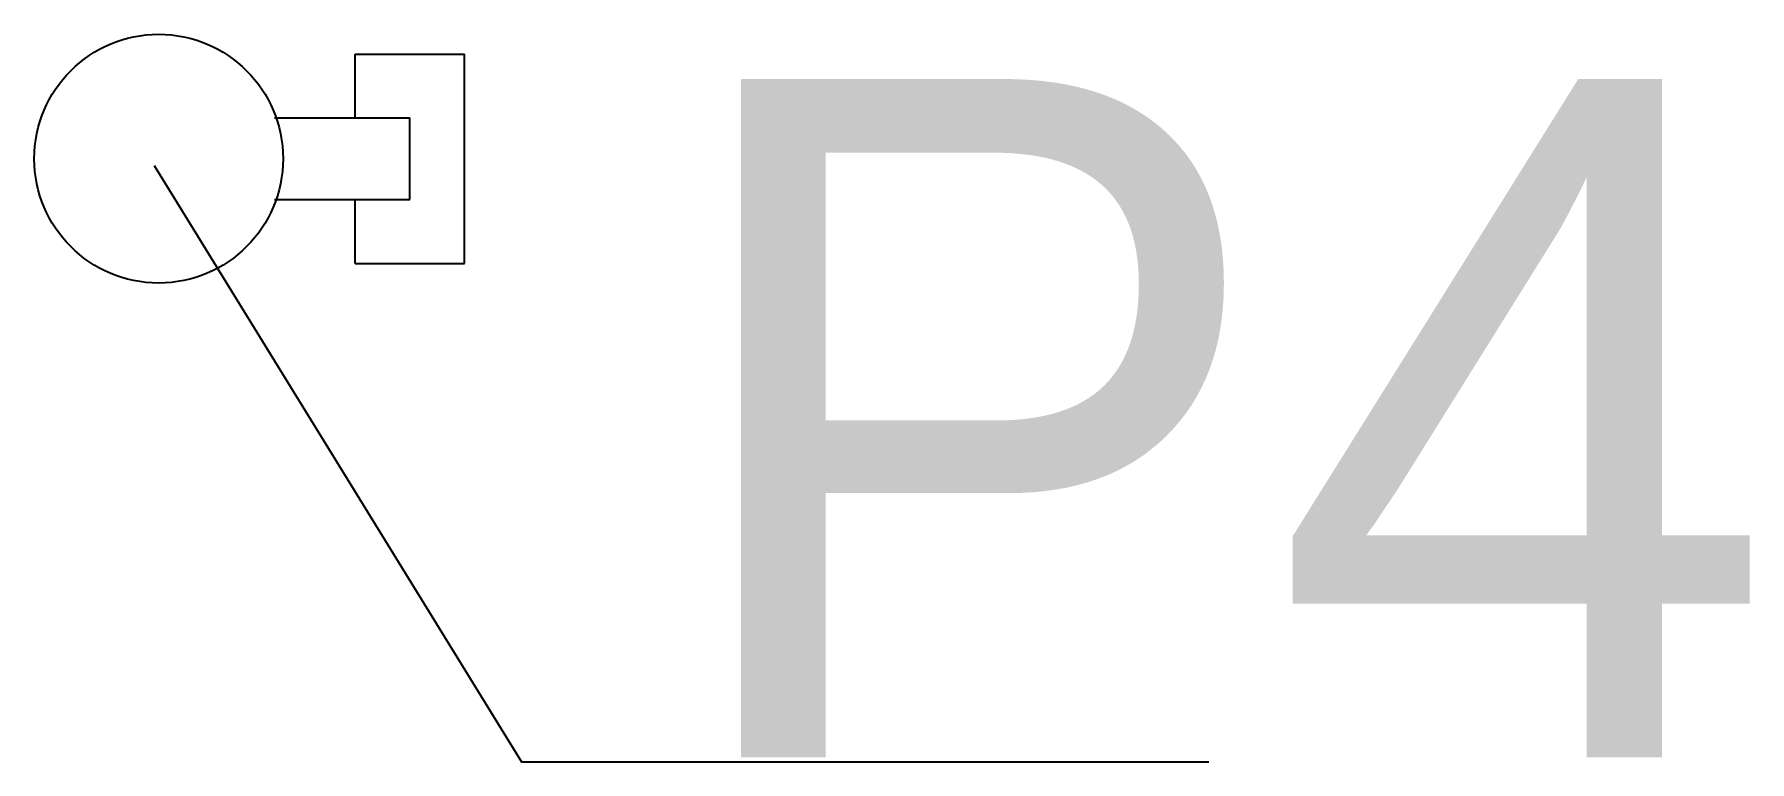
# Model space of a CAD drawing. Header units: metres. Extents: x 6509 to 7268, y 7533 to 7855.
import ezdxf

# ---------------------------------------------------------------- set-up
doc = ezdxf.new("R2010")
doc.units = ezdxf.units.M
doc.layers.add('PUB_TEXT', color=75, linetype='Continuous')

msp = doc.modelspace()

# ---------------------------------------------------------------- linework, layer by layer
for p, q in [((6650.86, 7846.29), (6699.19, 7846.29)), ((6650.86, 7818), (6650.86, 7846.29)), ((6699.19, 7753.71), (6699.19, 7846.29)), ((6615.24, 7818), (6675.02, 7818)), ((6675.02, 7782), (6675.02, 7818)), ((6561.93, 7796.92), (6724.39, 7533.34)), ((6615.24, 7782), (6675.02, 7782)), ((6650.86, 7753.71), (6650.86, 7782)), ((6650.86, 7753.71), (6699.19, 7753.71)), ((6724.39, 7533.34), (7028.32, 7533.34))]:
    msp.add_line(p, q)
msp.add_circle((6564, 7800), 55)

# ---------------------------------------------------------------- texts
at = {"layer": 'PUB_TEXT'}
msp.add_text('P4', height=300, dxfattribs=at).set_placement((6788.63, 7535.23))

doc.saveas('drawing.dxf')
